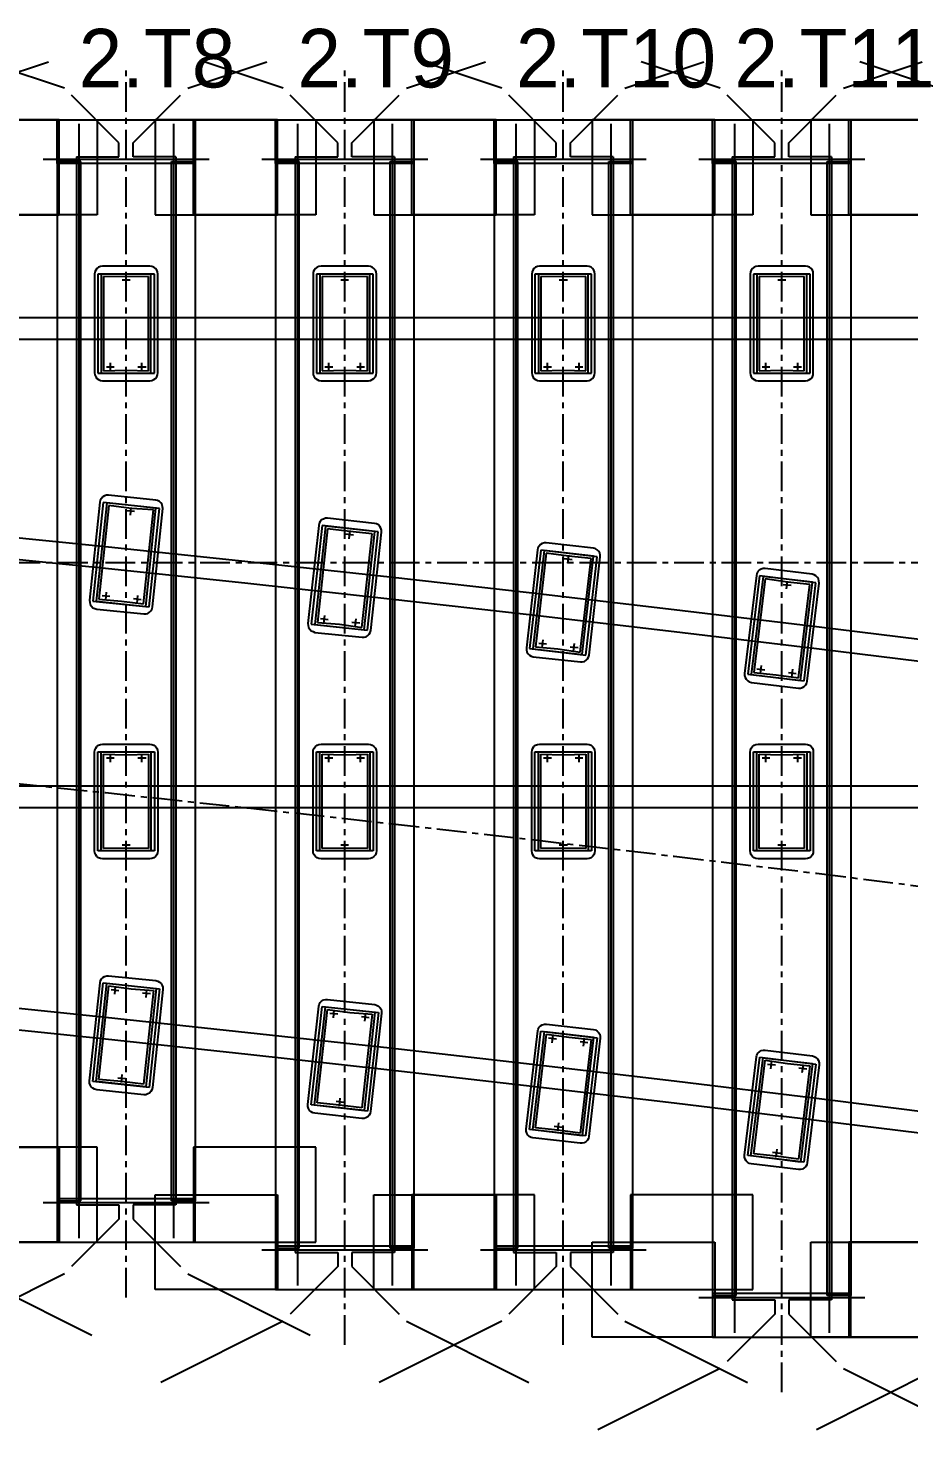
# Model space of a CAD drawing. Extents: x -148 to 173, y 20 to 148.
# Drawn here: x 36.1 to 73.3, y 89.2 to 148.3 of the extents above; entities that cross this region are included whole.
import ezdxf

# ---------------------------------------------------------------- set-up
doc = ezdxf.new("R2010")
doc.units = 0
doc.linetypes.add('CENTER', pattern=[2, 1.25, -0.25, 0.25, -0.25])
for name, color, linetype in [('CENTLINE', 6, 'CENTER'), ('CHBASE', 11, 'CONTINUOUS'), ('CHBOLTBO', 31, 'CONTINUOUS'), ('CHSOCKET', 9, 'CONTINUOUS'), ('KERFSOCK', 5, 'CONTINUOUS'), ('KERFTIMB', 3, 'CONTINUOUS'), ('RAILS', 7, 'CONTINUOUS'), ('TIMBCENT', 4, 'CENTER'), ('TIMBFLNG', 8, 'CONTINUOUS'), ('TIMBNUMB', 3, 'CONTINUOUS'), ('TIMBOUTL', 14, 'CONTINUOUS'), ('TIMBWEBS', 8, 'CONTINUOUS')]:
    doc.layers.add(name, color=color, linetype=linetype)

msp = doc.modelspace()

# ---------------------------------------------------------------- linework, layer by layer
at = {"layer": 'CENTLINE'}
for p, q in [((33.35, 125.75), (39.35, 125.75)), ((39.35, 125.75), (45.35, 125.75)), ((45.35, 125.75), (51.35, 125.75)), ((51.35, 125.75), (57.35, 125.75)), ((57.35, 125.75), (63.35, 125.75)), ((63.35, 125.75), (69.35, 125.75)), ((69.35, 125.75), (75.35, 125.75)), ((33.35, 116.65), (39.35, 116.04)), ((39.35, 116.04), (45.35, 115.4)), ((45.35, 115.4), (51.35, 114.74)), ((51.35, 114.74), (57.35, 114.06)), ((57.35, 114.06), (63.35, 113.36)), ((63.35, 113.36), (69.35, 112.64)), ((69.35, 112.64), (75.35, 111.89))]:
    msp.add_line(p, q, dxfattribs=at)
at = {"layer": 'CHBASE'}
for p, q in [((38.9, 138), (38.89, 137.91)), ((38.89, 137.91), (38.89, 133.74)), ((38.94, 138.08), (38.9, 138)), ((38.99, 138.15), (38.94, 138.08)), ((39.06, 138.2), (38.99, 138.15)), ((39.14, 138.23), (39.06, 138.2)), ((39.22, 138.24), (39.14, 138.23)), ((41.22, 138.24), (39.22, 138.24)), ((41.31, 138.23), (41.22, 138.24)), ((41.39, 138.2), (41.31, 138.23)), ((41.46, 138.15), (41.39, 138.2)), ((41.51, 138.08), (41.46, 138.15)), ((41.55, 138), (41.51, 138.08)), ((41.56, 137.91), (41.55, 138)), ((41.56, 133.74), (41.56, 137.91)), ((48.12, 138), (48.11, 137.91)), ((48.11, 137.91), (48.11, 133.74)), ((48.16, 138.08), (48.12, 138)), ((48.21, 138.15), (48.16, 138.08)), ((48.28, 138.2), (48.21, 138.15)), ((48.36, 138.23), (48.28, 138.2)), ((48.45, 138.24), (48.36, 138.23)), ((50.45, 138.24), (48.45, 138.24)), ((50.53, 138.23), (50.45, 138.24)), ((50.61, 138.2), (50.53, 138.23)), ((50.68, 138.15), (50.61, 138.2)), ((50.74, 138.08), (50.68, 138.15)), ((50.77, 138), (50.74, 138.08)), ((50.78, 137.91), (50.77, 138)), ((50.78, 133.74), (50.78, 137.91)), ((57.35, 138), (57.34, 137.91)), ((57.34, 137.91), (57.34, 133.74)), ((57.38, 138.08), (57.35, 138)), ((57.43, 138.15), (57.38, 138.08)), ((57.5, 138.2), (57.43, 138.15)), ((57.58, 138.23), (57.5, 138.2)), ((57.67, 138.24), (57.58, 138.23)), ((59.67, 138.24), (57.67, 138.24)), ((59.76, 138.23), (59.67, 138.24)), ((59.84, 138.2), (59.76, 138.23)), ((59.9, 138.15), (59.84, 138.2)), ((59.96, 138.08), (59.9, 138.15)), ((59.99, 138), (59.96, 138.08)), ((60, 137.91), (59.99, 138)), ((60, 133.74), (60, 137.91)), ((66.57, 138), (66.56, 137.91)), ((66.56, 137.91), (66.56, 133.74)), ((66.6, 138.08), (66.57, 138)), ((66.66, 138.15), (66.6, 138.08)), ((66.72, 138.2), (66.66, 138.15)), ((66.8, 138.23), (66.72, 138.2)), ((66.89, 138.24), (66.8, 138.23)), ((68.89, 138.24), (66.89, 138.24)), ((68.98, 138.23), (68.89, 138.24)), ((69.06, 138.2), (68.98, 138.23)), ((69.13, 138.15), (69.06, 138.2)), ((69.18, 138.08), (69.13, 138.15)), ((69.21, 138), (69.18, 138.08)), ((69.22, 137.91), (69.21, 138)), ((69.22, 133.74), (69.22, 137.91)), ((38.89, 133.74), (38.9, 133.66)), ((38.9, 133.66), (38.94, 133.58)), ((41.51, 133.58), (41.55, 133.66)), ((41.55, 133.66), (41.56, 133.74)), ((48.11, 133.74), (48.12, 133.66)), ((48.12, 133.66), (48.16, 133.58)), ((50.74, 133.58), (50.77, 133.66)), ((50.77, 133.66), (50.78, 133.74)), ((57.34, 133.74), (57.35, 133.66)), ((57.35, 133.66), (57.38, 133.58)), ((59.96, 133.58), (59.99, 133.66)), ((59.99, 133.66), (60, 133.74)), ((66.56, 133.74), (66.57, 133.66)), ((66.57, 133.66), (66.6, 133.58)), ((69.18, 133.58), (69.21, 133.66)), ((69.21, 133.66), (69.22, 133.74)), ((38.94, 133.58), (38.99, 133.51)), ((38.99, 133.51), (39.06, 133.46)), ((39.06, 133.46), (39.14, 133.42)), ((39.14, 133.42), (39.22, 133.41)), ((39.22, 133.41), (41.22, 133.41)), ((41.22, 133.41), (41.31, 133.42)), ((41.31, 133.42), (41.39, 133.46)), ((41.39, 133.46), (41.46, 133.51)), ((41.46, 133.51), (41.51, 133.58)), ((48.16, 133.58), (48.21, 133.51)), ((48.21, 133.51), (48.28, 133.46)), ((48.28, 133.46), (48.36, 133.42)), ((48.36, 133.42), (48.45, 133.41)), ((48.45, 133.41), (50.45, 133.41)), ((50.45, 133.41), (50.53, 133.42)), ((50.53, 133.42), (50.61, 133.46)), ((50.61, 133.46), (50.68, 133.51)), ((50.68, 133.51), (50.74, 133.58)), ((57.38, 133.58), (57.43, 133.51)), ((57.43, 133.51), (57.5, 133.46)), ((57.5, 133.46), (57.58, 133.42)), ((57.58, 133.42), (57.67, 133.41)), ((57.67, 133.41), (59.67, 133.41)), ((59.67, 133.41), (59.76, 133.42)), ((59.76, 133.42), (59.84, 133.46)), ((59.84, 133.46), (59.9, 133.51)), ((59.9, 133.51), (59.96, 133.58)), ((66.6, 133.58), (66.66, 133.51)), ((66.66, 133.51), (66.72, 133.46)), ((66.72, 133.46), (66.8, 133.42)), ((66.8, 133.42), (66.89, 133.41)), ((66.89, 133.41), (68.89, 133.41)), ((68.89, 133.41), (68.98, 133.42)), ((68.98, 133.42), (69.06, 133.46)), ((69.06, 133.46), (69.13, 133.51)), ((69.13, 133.51), (69.18, 133.58)), ((39.13, 128.38), (39.11, 128.29)), ((39.18, 128.45), (39.13, 128.38)), ((39.24, 128.52), (39.18, 128.45)), ((39.31, 128.56), (39.24, 128.52)), ((39.39, 128.59), (39.31, 128.56)), ((39.48, 128.59), (39.39, 128.59)), ((41.47, 128.38), (39.48, 128.59)), ((41.55, 128.36), (41.47, 128.38)), ((41.63, 128.32), (41.55, 128.36)), ((41.69, 128.26), (41.63, 128.32)), ((39.11, 128.29), (38.68, 124.15)), ((41.34, 123.87), (41.77, 128.02)), ((41.74, 128.19), (41.69, 128.26)), ((41.76, 128.1), (41.74, 128.19)), ((41.77, 128.02), (41.76, 128.1)), ((48.35, 127.31), (47.89, 123.17)), ((48.37, 127.4), (48.35, 127.31)), ((48.41, 127.47), (48.37, 127.4)), ((48.47, 127.54), (48.41, 127.47)), ((48.55, 127.58), (48.47, 127.54)), ((48.63, 127.61), (48.55, 127.58)), ((48.72, 127.61), (48.63, 127.61)), ((50.7, 127.39), (48.72, 127.61)), ((50.79, 127.37), (50.7, 127.39)), ((50.87, 127.33), (50.79, 127.37)), ((50.93, 127.27), (50.87, 127.33)), ((50.97, 127.19), (50.93, 127.27)), ((51, 127.11), (50.97, 127.19)), ((50.55, 122.88), (51, 127.02)), ((51, 127.02), (51, 127.11)), ((57.78, 126.55), (57.71, 126.51)), ((57.87, 126.57), (57.78, 126.55)), ((57.95, 126.58), (57.87, 126.57)), ((59.94, 126.35), (57.95, 126.58)), ((57.58, 126.28), (57.11, 122.14)), ((57.6, 126.37), (57.58, 126.28)), ((57.65, 126.44), (57.6, 126.37)), ((57.71, 126.51), (57.65, 126.44)), ((59.76, 121.84), (60.23, 125.98)), ((60.02, 126.33), (59.94, 126.35)), ((60.1, 126.28), (60.02, 126.33)), ((60.16, 126.22), (60.1, 126.28)), ((60.21, 126.15), (60.16, 126.22)), ((60.23, 126.06), (60.21, 126.15)), ((60.23, 125.98), (60.23, 126.06)), ((66.88, 125.36), (66.84, 125.28)), ((66.94, 125.42), (66.88, 125.36)), ((67.02, 125.47), (66.94, 125.42)), ((67.1, 125.49), (67.02, 125.47)), ((67.19, 125.49), (67.1, 125.49)), ((69.17, 125.25), (67.19, 125.49)), ((66.82, 125.2), (66.32, 121.06)), ((66.84, 125.28), (66.82, 125.2)), ((68.96, 120.74), (69.47, 124.88)), ((69.26, 125.23), (69.17, 125.25)), ((69.33, 125.19), (69.26, 125.23)), ((69.4, 125.12), (69.33, 125.19)), ((69.44, 125.05), (69.4, 125.12)), ((69.46, 124.97), (69.44, 125.05)), ((69.47, 124.88), (69.46, 124.97)), ((38.68, 124.15), (38.69, 124.06)), ((38.69, 124.06), (38.71, 123.98)), ((38.71, 123.98), (38.76, 123.9)), ((38.76, 123.9), (38.82, 123.84)), ((38.82, 123.84), (38.9, 123.8)), ((38.9, 123.8), (38.98, 123.78)), ((38.98, 123.78), (40.97, 123.58)), ((40.97, 123.58), (41.06, 123.58)), ((41.06, 123.58), (41.14, 123.6)), ((41.14, 123.6), (41.21, 123.65)), ((41.21, 123.65), (41.27, 123.71)), ((41.27, 123.71), (41.32, 123.79)), ((41.32, 123.79), (41.34, 123.87)), ((47.89, 123.17), (47.9, 123.09)), ((47.9, 123.09), (47.92, 123)), ((47.92, 123), (47.97, 122.93)), ((47.97, 122.93), (48.03, 122.87)), ((48.03, 122.87), (48.11, 122.83)), ((48.11, 122.83), (48.19, 122.8)), ((48.19, 122.8), (50.18, 122.59)), ((50.18, 122.59), (50.26, 122.59)), ((50.26, 122.59), (50.35, 122.61)), ((50.35, 122.61), (50.42, 122.66)), ((50.42, 122.66), (50.48, 122.72)), ((50.48, 122.72), (50.52, 122.8)), ((50.52, 122.8), (50.55, 122.88)), ((57.11, 122.14), (57.11, 122.06)), ((57.11, 122.06), (57.13, 121.97)), ((57.13, 121.97), (57.18, 121.9)), ((57.18, 121.9), (57.24, 121.84)), ((57.24, 121.84), (57.31, 121.8)), ((59.73, 121.75), (59.76, 121.84)), ((57.31, 121.8), (57.4, 121.77)), ((57.4, 121.77), (59.39, 121.55)), ((59.39, 121.55), (59.47, 121.55)), ((59.47, 121.55), (59.56, 121.57)), ((59.56, 121.57), (59.63, 121.62)), ((59.63, 121.62), (59.69, 121.68)), ((59.69, 121.68), (59.73, 121.75)), ((66.32, 121.06), (66.32, 120.98)), ((66.32, 120.98), (66.34, 120.89)), ((66.34, 120.89), (66.39, 120.82)), ((66.39, 120.82), (66.45, 120.76)), ((66.45, 120.76), (66.52, 120.71)), ((66.52, 120.71), (66.61, 120.69)), ((66.61, 120.69), (68.59, 120.45)), ((68.9, 120.58), (68.94, 120.66)), ((68.94, 120.66), (68.96, 120.74)), ((68.59, 120.45), (68.68, 120.45)), ((68.68, 120.45), (68.76, 120.48)), ((68.76, 120.48), (68.84, 120.52)), ((68.84, 120.52), (68.9, 120.58)), ((38.89, 117.75), (38.9, 117.83)), ((38.89, 113.58), (38.89, 117.75)), ((38.9, 117.83), (38.94, 117.91)), ((38.94, 117.91), (38.99, 117.98)), ((38.99, 117.98), (39.06, 118.04)), ((39.06, 118.04), (39.14, 118.07)), ((39.14, 118.07), (39.22, 118.08)), ((39.22, 118.08), (41.22, 118.08)), ((41.22, 118.08), (41.31, 118.07)), ((41.31, 118.07), (41.39, 118.04)), ((41.39, 118.04), (41.46, 117.98)), ((41.46, 117.98), (41.51, 117.91)), ((41.51, 117.91), (41.55, 117.83)), ((41.55, 117.83), (41.56, 117.75)), ((41.56, 117.75), (41.56, 113.58)), ((48.11, 117.75), (48.12, 117.83)), ((48.11, 113.58), (48.11, 117.75)), ((48.12, 117.83), (48.16, 117.91)), ((48.16, 117.91), (48.21, 117.98)), ((48.21, 117.98), (48.28, 118.04)), ((48.28, 118.04), (48.36, 118.07)), ((48.36, 118.07), (48.45, 118.08)), ((48.45, 118.08), (50.45, 118.08)), ((50.45, 118.08), (50.53, 118.07)), ((50.53, 118.07), (50.61, 118.04)), ((50.61, 118.04), (50.68, 117.98)), ((50.68, 117.98), (50.74, 117.91)), ((50.74, 117.91), (50.77, 117.83)), ((50.77, 117.83), (50.78, 117.75)), ((50.78, 117.75), (50.78, 113.58)), ((57.34, 117.75), (57.35, 117.83)), ((57.34, 113.58), (57.34, 117.75)), ((57.35, 117.83), (57.38, 117.91)), ((57.38, 117.91), (57.43, 117.98)), ((57.43, 117.98), (57.5, 118.04)), ((57.5, 118.04), (57.58, 118.07)), ((57.58, 118.07), (57.67, 118.08)), ((57.67, 118.08), (59.67, 118.08)), ((59.67, 118.08), (59.76, 118.07)), ((59.76, 118.07), (59.84, 118.04)), ((59.84, 118.04), (59.9, 117.98)), ((59.9, 117.98), (59.96, 117.91)), ((59.96, 117.91), (59.99, 117.83)), ((59.99, 117.83), (60, 117.75)), ((60, 117.75), (60, 113.58)), ((66.56, 117.75), (66.57, 117.83)), ((66.56, 113.58), (66.56, 117.75)), ((66.57, 117.83), (66.6, 117.91)), ((66.6, 117.91), (66.66, 117.98)), ((66.66, 117.98), (66.72, 118.04)), ((66.72, 118.04), (66.8, 118.07)), ((66.8, 118.07), (66.89, 118.08)), ((66.89, 118.08), (68.89, 118.08)), ((68.89, 118.08), (68.98, 118.07)), ((68.98, 118.07), (69.06, 118.04)), ((69.06, 118.04), (69.13, 117.98)), ((69.13, 117.98), (69.18, 117.91)), ((69.18, 117.91), (69.21, 117.83)), ((69.21, 117.83), (69.22, 117.75)), ((69.22, 117.75), (69.22, 113.58)), ((38.9, 113.5), (38.89, 113.58)), ((41.56, 113.58), (41.55, 113.5)), ((48.12, 113.5), (48.11, 113.58)), ((50.78, 113.58), (50.77, 113.5)), ((57.35, 113.5), (57.34, 113.58)), ((60, 113.58), (59.99, 113.5)), ((66.57, 113.5), (66.56, 113.58)), ((69.22, 113.58), (69.21, 113.5)), ((38.94, 113.41), (38.9, 113.5)), ((38.99, 113.35), (38.94, 113.41)), ((39.06, 113.29), (38.99, 113.35)), ((39.14, 113.26), (39.06, 113.29)), ((39.22, 113.25), (39.14, 113.26)), ((41.22, 113.25), (39.22, 113.25)), ((41.31, 113.26), (41.22, 113.25)), ((41.39, 113.29), (41.31, 113.26)), ((41.46, 113.35), (41.39, 113.29)), ((41.51, 113.41), (41.46, 113.35)), ((41.55, 113.5), (41.51, 113.41)), ((48.16, 113.41), (48.12, 113.5)), ((48.21, 113.35), (48.16, 113.41)), ((48.28, 113.29), (48.21, 113.35)), ((48.36, 113.26), (48.28, 113.29)), ((48.45, 113.25), (48.36, 113.26)), ((50.45, 113.25), (48.45, 113.25)), ((50.53, 113.26), (50.45, 113.25)), ((50.61, 113.29), (50.53, 113.26)), ((50.68, 113.35), (50.61, 113.29)), ((50.74, 113.41), (50.68, 113.35)), ((50.77, 113.5), (50.74, 113.41)), ((57.38, 113.41), (57.35, 113.5)), ((57.43, 113.35), (57.38, 113.41)), ((57.5, 113.29), (57.43, 113.35)), ((57.58, 113.26), (57.5, 113.29)), ((57.67, 113.25), (57.58, 113.26)), ((59.67, 113.25), (57.67, 113.25)), ((59.76, 113.26), (59.67, 113.25)), ((59.84, 113.29), (59.76, 113.26)), ((59.9, 113.35), (59.84, 113.29)), ((59.96, 113.41), (59.9, 113.35)), ((59.99, 113.5), (59.96, 113.41)), ((66.6, 113.41), (66.57, 113.5)), ((66.66, 113.35), (66.6, 113.41)), ((66.72, 113.29), (66.66, 113.35)), ((66.8, 113.26), (66.72, 113.29)), ((66.89, 113.25), (66.8, 113.26)), ((68.89, 113.25), (66.89, 113.25)), ((68.98, 113.26), (68.89, 113.25)), ((69.06, 113.29), (68.98, 113.26)), ((69.13, 113.35), (69.06, 113.29)), ((69.18, 113.41), (69.13, 113.35)), ((69.21, 113.5), (69.18, 113.41)), ((39.18, 108.18), (39.24, 108.24)), ((39.24, 108.24), (39.31, 108.29)), ((39.31, 108.29), (39.4, 108.31)), ((39.4, 108.31), (39.48, 108.32)), ((39.48, 108.32), (41.47, 108.11)), ((38.68, 103.88), (39.12, 108.02)), ((39.12, 108.02), (39.14, 108.11)), ((39.14, 108.11), (39.18, 108.18)), ((41.77, 107.74), (41.33, 103.6)), ((41.47, 108.11), (41.56, 108.09)), ((41.56, 108.09), (41.63, 108.05)), ((41.63, 108.05), (41.7, 107.99)), ((41.7, 107.99), (41.74, 107.91)), ((41.74, 107.91), (41.77, 107.83)), ((41.77, 107.83), (41.77, 107.74)), ((47.89, 102.89), (48.35, 107.03)), ((48.35, 107.03), (48.37, 107.11)), ((48.37, 107.11), (48.41, 107.19)), ((48.41, 107.19), (48.47, 107.25)), ((48.47, 107.25), (48.55, 107.3)), ((48.55, 107.3), (48.63, 107.32)), ((48.63, 107.32), (48.72, 107.32)), ((48.72, 107.32), (50.71, 107.1)), ((50.71, 107.1), (50.79, 107.08)), ((50.79, 107.08), (50.87, 107.04)), ((50.87, 107.04), (50.93, 106.98)), ((51, 106.74), (50.54, 102.59)), ((50.93, 106.98), (50.98, 106.91)), ((50.98, 106.91), (51, 106.82)), ((51, 106.82), (51, 106.74)), ((57.1, 101.85), (57.59, 105.99)), ((57.59, 105.99), (57.61, 106.07)), ((57.61, 106.07), (57.65, 106.15)), ((57.65, 106.15), (57.71, 106.21)), ((57.71, 106.21), (57.78, 106.25)), ((57.78, 106.25), (57.87, 106.28)), ((57.87, 106.28), (57.96, 106.28)), ((57.96, 106.28), (59.94, 106.05)), ((59.94, 106.05), (60.03, 106.03)), ((60.03, 106.03), (60.1, 105.98)), ((60.1, 105.98), (60.16, 105.92)), ((60.16, 105.92), (60.21, 105.85)), ((60.21, 105.85), (60.23, 105.76)), ((60.23, 105.68), (59.75, 101.54)), ((60.23, 105.76), (60.23, 105.68)), ((66.31, 100.75), (66.82, 104.89)), ((66.82, 104.89), (66.84, 104.97)), ((66.84, 104.97), (66.88, 105.05)), ((66.88, 105.05), (66.95, 105.11)), ((66.95, 105.11), (67.02, 105.16)), ((67.02, 105.16), (67.1, 105.18)), ((67.1, 105.18), (67.19, 105.18)), ((67.19, 105.18), (69.18, 104.94)), ((69.18, 104.94), (69.26, 104.91)), ((69.26, 104.91), (69.34, 104.87)), ((69.34, 104.87), (69.4, 104.81)), ((69.4, 104.81), (69.44, 104.74)), ((69.44, 104.74), (69.47, 104.65)), ((69.47, 104.56), (68.96, 100.43)), ((69.47, 104.65), (69.47, 104.56)), ((38.68, 103.79), (38.68, 103.88)), ((38.71, 103.71), (38.68, 103.79)), ((38.75, 103.63), (38.71, 103.71)), ((38.82, 103.57), (38.75, 103.63)), ((38.89, 103.53), (38.82, 103.57)), ((38.98, 103.51), (38.89, 103.53)), ((40.97, 103.3), (38.98, 103.51)), ((41.31, 103.51), (41.27, 103.44)), ((41.33, 103.6), (41.31, 103.51)), ((41.05, 103.3), (40.97, 103.3)), ((41.14, 103.33), (41.05, 103.3)), ((41.21, 103.37), (41.14, 103.33)), ((41.27, 103.44), (41.21, 103.37)), ((47.89, 102.8), (47.89, 102.89)), ((47.92, 102.72), (47.89, 102.8)), ((47.96, 102.64), (47.92, 102.72)), ((48.03, 102.58), (47.96, 102.64)), ((48.1, 102.54), (48.03, 102.58)), ((48.19, 102.52), (48.1, 102.54)), ((50.17, 102.3), (48.19, 102.52)), ((50.26, 102.3), (50.17, 102.3)), ((50.34, 102.33), (50.26, 102.3)), ((50.42, 102.37), (50.34, 102.33)), ((50.48, 102.43), (50.42, 102.37)), ((50.52, 102.51), (50.48, 102.43)), ((50.54, 102.59), (50.52, 102.51)), ((57.1, 101.76), (57.1, 101.85)), ((57.13, 101.68), (57.1, 101.76)), ((57.17, 101.6), (57.13, 101.68)), ((57.23, 101.54), (57.17, 101.6)), ((57.31, 101.5), (57.23, 101.54)), ((57.39, 101.48), (57.31, 101.5)), ((59.38, 101.25), (57.39, 101.48)), ((59.47, 101.25), (59.38, 101.25)), ((59.55, 101.27), (59.47, 101.25)), ((59.63, 101.32), (59.55, 101.27)), ((59.69, 101.38), (59.63, 101.32)), ((59.73, 101.45), (59.69, 101.38)), ((59.75, 101.54), (59.73, 101.45)), ((66.31, 100.67), (66.31, 100.75)), ((66.34, 100.58), (66.31, 100.67)), ((66.38, 100.51), (66.34, 100.58)), ((66.44, 100.45), (66.38, 100.51)), ((66.52, 100.4), (66.44, 100.45)), ((66.6, 100.38), (66.52, 100.4)), ((68.59, 100.14), (66.6, 100.38)), ((68.68, 100.14), (68.59, 100.14)), ((68.76, 100.16), (68.68, 100.14)), ((68.83, 100.21), (68.76, 100.16)), ((68.9, 100.27), (68.83, 100.21)), ((68.94, 100.34), (68.9, 100.27)), ((68.96, 100.43), (68.94, 100.34))]:
    msp.add_line(p, q, dxfattribs=at)
at = {"layer": 'CHBOLTBO'}
for p, q in [((40.22, 137.49), (40.22, 137.83)), ((49.45, 137.49), (49.45, 137.83)), ((58.67, 137.49), (58.67, 137.83)), ((67.89, 137.49), (67.89, 137.83)), ((40.39, 137.66), (40.06, 137.66)), ((49.61, 137.66), (49.28, 137.66)), ((58.84, 137.66), (58.5, 137.66)), ((68.06, 137.66), (67.72, 137.66)), ((39.72, 133.99), (39.39, 133.99)), ((39.56, 133.83), (39.56, 134.16)), ((41.06, 133.99), (40.72, 133.99)), ((40.89, 133.83), (40.89, 134.16)), ((48.95, 133.99), (48.61, 133.99)), ((48.78, 133.83), (48.78, 134.16)), ((50.28, 133.99), (49.95, 133.99)), ((50.11, 133.83), (50.11, 134.16)), ((58.17, 133.99), (57.84, 133.99)), ((58, 133.83), (58, 134.16)), ((59.5, 133.99), (59.17, 133.99)), ((59.34, 133.83), (59.34, 134.16)), ((67.39, 133.99), (67.06, 133.99)), ((67.22, 133.83), (67.22, 134.16)), ((68.72, 133.99), (68.39, 133.99)), ((68.56, 133.83), (68.56, 134.16)), ((40.58, 127.89), (40.25, 127.92)), ((40.4, 127.74), (40.43, 128.07)), ((49.81, 126.9), (49.48, 126.94)), ((49.63, 126.75), (49.67, 127.09)), ((58.86, 125.72), (58.9, 126.05)), ((59.04, 125.86), (58.71, 125.9)), ((68.28, 124.77), (67.95, 124.81)), ((68.09, 124.63), (68.13, 124.96)), ((39.54, 124.31), (39.21, 124.34)), ((39.36, 124.16), (39.39, 124.49)), ((40.86, 124.17), (40.53, 124.21)), ((40.68, 124.02), (40.72, 124.36)), ((48.75, 123.33), (48.42, 123.37)), ((48.57, 123.18), (48.6, 123.51)), ((50.08, 123.18), (49.74, 123.22)), ((49.89, 123.04), (49.93, 123.37)), ((57.78, 122.15), (57.82, 122.48)), ((57.96, 122.3), (57.63, 122.33)), ((59.29, 122.14), (58.96, 122.18)), ((59.1, 122), (59.14, 122.33)), ((67.17, 121.21), (66.84, 121.25)), ((66.99, 121.07), (67.03, 121.4)), ((68.31, 120.91), (68.35, 121.24)), ((68.5, 121.05), (68.17, 121.09)), ((39.72, 117.5), (39.39, 117.5)), ((39.56, 117.33), (39.56, 117.66)), ((41.06, 117.5), (40.72, 117.5)), ((40.89, 117.33), (40.89, 117.66)), ((48.95, 117.5), (48.61, 117.5)), ((48.78, 117.33), (48.78, 117.66)), ((50.28, 117.5), (49.95, 117.5)), ((50.11, 117.33), (50.11, 117.66)), ((58.17, 117.5), (57.84, 117.5)), ((58, 117.33), (58, 117.66)), ((59.5, 117.5), (59.17, 117.5)), ((59.34, 117.33), (59.34, 117.66)), ((67.39, 117.5), (67.06, 117.5)), ((67.22, 117.33), (67.22, 117.66)), ((68.72, 117.5), (68.39, 117.5)), ((68.56, 117.33), (68.56, 117.66)), ((40.39, 113.83), (40.06, 113.83)), ((40.22, 113.66), (40.22, 114)), ((49.61, 113.83), (49.28, 113.83)), ((49.45, 113.66), (49.45, 114)), ((58.84, 113.83), (58.5, 113.83)), ((58.67, 113.66), (58.67, 114)), ((68.06, 113.83), (67.72, 113.83)), ((67.89, 113.66), (67.89, 114)), ((39.92, 107.68), (39.59, 107.72)), ((39.74, 107.54), (39.77, 107.87)), ((41.06, 107.4), (41.1, 107.73)), ((41.25, 107.55), (40.91, 107.58)), ((49.15, 106.69), (48.82, 106.73)), ((48.97, 106.54), (49, 106.87)), ((50.48, 106.54), (50.15, 106.58)), ((50.29, 106.4), (50.33, 106.73)), ((58.38, 105.64), (58.05, 105.68)), ((58.2, 105.49), (58.24, 105.83)), ((59.71, 105.49), (59.38, 105.53)), ((59.52, 105.34), (59.56, 105.67)), ((67.43, 104.39), (67.47, 104.73)), ((40.02, 103.82), (40.05, 104.15)), ((67.62, 104.54), (67.29, 104.58)), ((68.94, 104.38), (68.61, 104.42)), ((68.75, 104.23), (68.8, 104.56)), ((40.2, 103.97), (39.87, 104)), ((49.41, 102.97), (49.08, 103.01)), ((49.23, 102.82), (49.26, 103.16)), ((58.62, 101.92), (58.29, 101.96)), ((58.44, 101.78), (58.48, 102.11)), ((67.83, 100.82), (67.5, 100.86)), ((67.65, 100.67), (67.69, 101))]:
    msp.add_line(p, q, dxfattribs=at)
at = {"layer": 'CHSOCKET'}
for p, q in [((39.03, 137.91), (39.03, 133.73)), ((41.42, 137.91), (39.03, 137.91)), ((39.17, 137.91), (39.17, 133.73)), ((41.27, 137.91), (39.17, 137.91)), ((41.27, 133.73), (41.27, 137.91)), ((41.42, 133.73), (41.42, 137.91)), ((48.25, 137.91), (48.25, 133.73)), ((50.64, 137.91), (48.25, 137.91)), ((48.4, 137.91), (48.4, 133.73)), ((50.5, 137.91), (48.4, 137.91)), ((50.5, 133.73), (50.5, 137.91)), ((50.64, 133.73), (50.64, 137.91)), ((57.47, 137.91), (57.47, 133.73)), ((59.86, 137.91), (57.47, 137.91)), ((57.62, 137.91), (57.62, 133.73)), ((59.72, 137.91), (57.62, 137.91)), ((59.72, 133.73), (59.72, 137.91)), ((59.86, 133.73), (59.86, 137.91)), ((66.69, 137.91), (66.69, 133.73)), ((69.09, 137.91), (66.69, 137.91)), ((66.84, 137.91), (66.84, 133.73)), ((68.94, 137.91), (66.84, 137.91)), ((68.94, 133.73), (68.94, 137.91)), ((69.09, 133.73), (69.09, 137.91)), ((39.03, 133.73), (41.42, 133.73)), ((39.17, 133.73), (41.27, 133.73)), ((48.25, 133.73), (50.64, 133.73)), ((48.4, 133.73), (50.5, 133.73)), ((57.47, 133.73), (59.86, 133.73)), ((57.62, 133.73), (59.72, 133.73)), ((66.69, 133.73), (69.09, 133.73)), ((66.84, 133.73), (68.94, 133.73)), ((39.25, 128.28), (38.82, 124.12)), ((39.4, 128.26), (38.96, 124.11)), ((41.63, 128.03), (39.25, 128.28)), ((41.48, 128.04), (39.4, 128.26)), ((41.05, 123.89), (41.48, 128.04)), ((41.2, 123.88), (41.63, 128.03)), ((48.49, 127.3), (48.03, 123.15)), ((48.63, 127.28), (48.18, 123.13)), ((50.86, 127.04), (48.49, 127.3)), ((50.72, 127.05), (48.63, 127.28)), ((50.26, 122.9), (50.72, 127.05)), ((50.41, 122.89), (50.86, 127.04)), ((57.72, 126.27), (57.24, 122.12)), ((57.86, 126.25), (57.39, 122.1)), ((60.1, 125.99), (57.72, 126.27)), ((59.95, 126.01), (57.86, 126.25)), ((59.47, 121.86), (59.95, 126.01)), ((59.62, 121.84), (60.1, 125.99)), ((66.95, 125.18), (66.45, 121.04)), ((67.1, 125.16), (66.6, 121.02)), ((69.33, 124.89), (66.95, 125.18)), ((69.18, 124.91), (67.1, 125.16)), ((68.68, 120.77), (69.18, 124.91)), ((68.83, 120.75), (69.33, 124.89)), ((38.82, 124.12), (41.2, 123.88)), ((38.96, 124.11), (41.05, 123.89)), ((48.03, 123.15), (50.41, 122.89)), ((48.18, 123.13), (50.26, 122.9)), ((57.24, 122.12), (59.62, 121.84)), ((57.39, 122.1), (59.47, 121.86)), ((66.45, 121.04), (68.83, 120.75)), ((66.6, 121.02), (68.68, 120.77)), ((39.03, 113.58), (39.03, 117.76)), ((39.03, 117.76), (41.42, 117.76)), ((39.17, 113.58), (39.17, 117.76)), ((39.17, 117.76), (41.27, 117.76)), ((41.27, 117.76), (41.27, 113.58)), ((41.42, 117.76), (41.42, 113.58)), ((48.25, 113.58), (48.25, 117.76)), ((48.25, 117.76), (50.64, 117.76)), ((48.4, 113.58), (48.4, 117.76)), ((48.4, 117.76), (50.5, 117.76)), ((50.5, 117.76), (50.5, 113.58)), ((50.64, 117.76), (50.64, 113.58)), ((57.47, 113.58), (57.47, 117.76)), ((57.47, 117.76), (59.86, 117.76)), ((57.62, 113.58), (57.62, 117.76)), ((57.62, 117.76), (59.72, 117.76)), ((59.72, 117.76), (59.72, 113.58)), ((59.86, 117.76), (59.86, 113.58)), ((66.69, 113.58), (66.69, 117.76)), ((66.69, 117.76), (69.09, 117.76)), ((66.84, 113.58), (66.84, 117.76)), ((66.84, 117.76), (68.94, 117.76)), ((68.94, 117.76), (68.94, 113.58)), ((69.09, 117.76), (69.09, 113.58)), ((41.42, 113.58), (39.03, 113.58)), ((41.27, 113.58), (39.17, 113.58)), ((50.64, 113.58), (48.25, 113.58)), ((50.5, 113.58), (48.4, 113.58)), ((59.86, 113.58), (57.47, 113.58)), ((59.72, 113.58), (57.62, 113.58)), ((69.09, 113.58), (66.69, 113.58)), ((68.94, 113.58), (66.84, 113.58)), ((38.82, 103.86), (39.25, 108.02)), ((38.96, 103.85), (39.4, 108)), ((39.25, 108.02), (41.63, 107.77)), ((39.4, 108), (41.49, 107.78)), ((41.49, 107.78), (41.05, 103.63)), ((41.63, 107.77), (41.2, 103.61)), ((48.03, 102.87), (48.49, 107.02)), ((48.49, 107.02), (50.87, 106.76)), ((48.17, 102.86), (48.63, 107.01)), ((48.63, 107.01), (50.72, 106.78)), ((50.72, 106.78), (50.26, 102.63)), ((50.87, 106.76), (50.41, 102.61)), ((57.24, 101.83), (57.72, 105.98)), ((57.38, 101.82), (57.87, 105.96)), ((57.72, 105.98), (60.1, 105.7)), ((57.87, 105.96), (59.95, 105.72)), ((59.95, 105.72), (59.47, 101.57)), ((60.1, 105.7), (59.61, 101.56)), ((66.45, 100.74), (66.96, 104.88)), ((66.59, 100.72), (67.1, 104.86)), ((66.96, 104.88), (69.33, 104.59)), ((67.1, 104.86), (69.19, 104.61)), ((69.19, 104.61), (68.68, 100.46)), ((69.33, 104.59), (68.82, 100.45)), ((41.2, 103.61), (38.82, 103.86)), ((41.05, 103.63), (38.96, 103.85)), ((50.41, 102.61), (48.03, 102.87)), ((50.26, 102.63), (48.17, 102.86)), ((59.61, 101.56), (57.24, 101.83)), ((59.47, 101.57), (57.38, 101.82)), ((68.82, 100.45), (66.45, 100.74)), ((68.68, 100.46), (66.59, 100.72))]:
    msp.add_line(p, q, dxfattribs=at)
at = {"layer": 'KERFSOCK'}
for p, q in [((39.27, 137.81), (39.27, 133.83)), ((40.22, 137.79), (39.27, 137.81)), ((41.17, 137.81), (40.22, 137.79)), ((41.17, 133.83), (41.17, 137.81)), ((48.5, 137.81), (48.5, 133.83)), ((49.45, 137.79), (48.5, 137.81)), ((50.4, 137.81), (49.45, 137.79)), ((50.4, 133.83), (50.4, 137.81)), ((57.72, 137.81), (57.72, 133.83)), ((58.67, 137.79), (57.72, 137.81)), ((59.62, 137.81), (58.67, 137.79)), ((59.62, 133.83), (59.62, 137.81)), ((66.94, 137.81), (66.94, 133.83)), ((67.89, 137.79), (66.94, 137.81)), ((68.84, 137.81), (67.89, 137.79)), ((68.84, 133.83), (68.84, 137.81)), ((39.27, 133.83), (40.22, 133.86)), ((40.22, 133.86), (41.17, 133.83)), ((48.5, 133.83), (49.45, 133.86)), ((49.45, 133.86), (50.4, 133.83)), ((57.72, 133.83), (58.67, 133.86)), ((58.67, 133.86), (59.62, 133.83)), ((66.94, 133.83), (67.89, 133.86)), ((67.89, 133.86), (68.84, 133.83)), ((39.49, 128.15), (39.07, 124.2)), ((40.43, 128.03), (39.49, 128.15)), ((41.38, 127.96), (40.43, 128.03)), ((40.96, 124), (41.38, 127.96)), ((48.72, 127.17), (48.29, 123.22)), ((49.66, 127.05), (48.72, 127.17)), ((50.61, 126.96), (49.66, 127.05)), ((50.17, 123.01), (50.61, 126.96)), ((57.95, 126.14), (57.5, 122.19)), ((58.89, 126.01), (57.95, 126.14)), ((59.84, 125.92), (58.89, 126.01)), ((59.38, 121.97), (59.84, 125.92)), ((67.19, 125.05), (66.71, 121.11)), ((68.13, 124.92), (67.19, 125.05)), ((69.07, 124.82), (68.13, 124.92)), ((68.59, 120.88), (69.07, 124.82)), ((39.07, 124.2), (40.02, 124.12)), ((40.02, 124.12), (40.96, 124)), ((48.29, 123.22), (49.23, 123.14)), ((49.23, 123.14), (50.17, 123.01)), ((57.5, 122.19), (58.44, 122.1)), ((58.44, 122.1), (59.38, 121.97)), ((66.71, 121.11), (67.65, 121.01)), ((67.65, 121.01), (68.59, 120.88)), ((39.27, 113.68), (39.27, 117.66)), ((39.27, 117.66), (40.22, 117.64)), ((40.22, 117.64), (41.17, 117.66)), ((41.17, 117.66), (41.17, 113.68)), ((48.5, 113.68), (48.5, 117.66)), ((48.5, 117.66), (49.45, 117.64)), ((49.45, 117.64), (50.4, 117.66)), ((50.4, 117.66), (50.4, 113.68)), ((57.72, 113.68), (57.72, 117.66)), ((57.72, 117.66), (58.67, 117.64)), ((58.67, 117.64), (59.62, 117.66)), ((59.62, 117.66), (59.62, 113.68)), ((66.94, 113.68), (66.94, 117.66)), ((66.94, 117.66), (67.89, 117.64)), ((67.89, 117.64), (68.84, 117.66)), ((68.84, 117.66), (68.84, 113.68)), ((40.22, 113.7), (39.27, 113.68)), ((41.17, 113.68), (40.22, 113.7)), ((49.45, 113.7), (48.5, 113.68)), ((50.4, 113.68), (49.45, 113.7)), ((58.67, 113.7), (57.72, 113.68)), ((59.62, 113.68), (58.67, 113.7)), ((67.89, 113.7), (66.94, 113.68)), ((68.84, 113.68), (67.89, 113.7)), ((39.07, 103.94), (39.49, 107.89)), ((39.49, 107.89), (40.43, 107.77)), ((40.43, 107.77), (41.38, 107.69)), ((41.38, 107.69), (40.96, 103.74)), ((48.28, 102.95), (48.72, 106.9)), ((48.72, 106.9), (49.66, 106.77)), ((49.66, 106.77), (50.61, 106.69)), ((50.61, 106.69), (50.17, 102.74)), ((57.49, 101.9), (57.96, 105.85)), ((57.96, 105.85), (58.9, 105.72)), ((58.9, 105.72), (59.84, 105.63)), ((59.84, 105.63), (59.38, 101.68)), ((66.71, 100.81), (67.19, 104.75)), ((67.19, 104.75), (68.13, 104.62)), ((68.13, 104.62), (69.08, 104.52)), ((69.08, 104.52), (68.59, 100.58)), ((40.02, 103.86), (39.07, 103.94)), ((40.96, 103.74), (40.02, 103.86)), ((49.23, 102.86), (48.28, 102.95)), ((50.17, 102.74), (49.23, 102.86)), ((58.44, 101.81), (57.49, 101.9)), ((59.38, 101.68), (58.44, 101.81)), ((67.65, 100.71), (66.71, 100.81)), ((68.59, 100.58), (67.65, 100.71))]:
    msp.add_line(p, q, dxfattribs=at)
at = {"layer": 'KERFTIMB'}
for p, q in [((33.6, 145.75), (36.94, 146.86)), ((37.62, 145.75), (34.29, 146.86)), ((42.82, 145.75), (46.16, 146.86)), ((46.85, 145.75), (43.51, 146.86)), ((52.05, 145.75), (55.38, 146.86)), ((56.07, 145.75), (52.74, 146.86)), ((61.27, 145.75), (64.6, 146.86)), ((65.29, 145.75), (61.96, 146.86)), ((70.49, 145.75), (73.82, 146.86)), ((74.51, 145.75), (71.18, 146.86)), ((39.92, 143.45), (37.92, 145.45)), ((40.52, 143.45), (42.52, 145.45)), ((49.15, 143.45), (47.15, 145.45)), ((49.75, 143.45), (51.75, 145.45)), ((58.37, 143.45), (56.37, 145.45)), ((58.97, 143.45), (60.97, 145.45)), ((67.59, 143.45), (65.59, 145.45)), ((68.19, 143.45), (70.19, 145.45)), ((39.92, 142.85), (39.92, 143.45)), ((40.52, 142.85), (40.52, 143.45)), ((49.15, 142.85), (49.15, 143.45)), ((49.75, 142.85), (49.75, 143.45)), ((58.37, 142.85), (58.37, 143.45)), ((58.97, 142.85), (58.97, 143.45)), ((67.59, 142.85), (67.59, 143.45)), ((68.19, 142.85), (68.19, 143.45)), ((38.12, 142.85), (39.92, 142.85)), ((38.12, 142.85), (38.12, 98.65)), ((42.32, 142.85), (40.52, 142.85)), ((42.32, 142.85), (42.32, 98.65)), ((47.35, 142.85), (49.15, 142.85)), ((47.35, 142.85), (47.35, 96.65)), ((51.55, 142.85), (49.75, 142.85)), ((51.55, 142.85), (51.55, 96.65)), ((56.57, 142.85), (58.37, 142.85)), ((56.57, 142.85), (56.57, 96.65)), ((60.77, 142.85), (58.97, 142.85)), ((60.77, 142.85), (60.77, 96.65)), ((65.79, 142.85), (67.59, 142.85)), ((65.79, 142.85), (65.79, 94.65)), ((69.99, 142.85), (68.19, 142.85)), ((69.99, 142.85), (69.99, 94.65)), ((38.12, 98.65), (39.92, 98.65)), ((39.92, 98.65), (39.92, 98.05)), ((42.32, 98.65), (40.52, 98.65)), ((40.52, 98.65), (40.52, 98.05)), ((39.92, 98.05), (37.92, 96.05)), ((40.52, 98.05), (42.52, 96.05)), ((47.35, 96.65), (49.15, 96.65)), ((49.15, 96.65), (49.15, 96.05)), ((51.55, 96.65), (49.75, 96.65)), ((49.75, 96.65), (49.75, 96.05)), ((56.57, 96.65), (58.37, 96.65)), ((58.37, 96.65), (58.37, 96.05)), ((60.77, 96.65), (58.97, 96.65)), ((58.97, 96.65), (58.97, 96.05)), ((49.15, 96.05), (47.15, 94.05)), ((49.75, 96.05), (51.75, 94.05)), ((58.37, 96.05), (56.37, 94.05)), ((58.97, 96.05), (60.97, 94.05)), ((37.62, 95.75), (32.46, 93.16)), ((33.6, 95.75), (38.77, 93.16)), ((42.82, 95.75), (47.99, 93.16)), ((65.79, 94.65), (67.59, 94.65)), ((67.59, 94.65), (67.59, 94.05)), ((69.99, 94.65), (68.19, 94.65)), ((68.19, 94.65), (68.19, 94.05)), ((67.59, 94.05), (65.59, 92.05)), ((68.19, 94.05), (70.19, 92.05)), ((46.85, 93.75), (41.68, 91.16)), ((56.07, 93.75), (50.9, 91.16)), ((52.05, 93.75), (57.21, 91.16)), ((61.27, 93.75), (66.44, 91.16)), ((65.29, 91.75), (60.12, 89.16)), ((74.51, 91.75), (69.35, 89.16)), ((70.49, 91.75), (75.66, 89.16))]:
    msp.add_line(p, q, dxfattribs=at)
at = {"layer": 'RAILS'}
for p, q in [((33.35, 136.08), (39.35, 136.08)), ((39.35, 136.08), (45.35, 136.08)), ((45.35, 136.08), (51.35, 136.08)), ((51.35, 136.08), (57.35, 136.08)), ((57.35, 136.08), (63.35, 136.08)), ((63.35, 136.08), (69.35, 136.08)), ((69.35, 136.08), (75.35, 136.08)), ((33.35, 135.16), (39.35, 135.16)), ((39.35, 135.16), (45.35, 135.16)), ((45.35, 135.16), (51.35, 135.16)), ((51.35, 135.16), (57.35, 135.16)), ((57.35, 135.16), (63.35, 135.16)), ((63.35, 135.16), (69.35, 135.16)), ((69.35, 135.16), (75.35, 135.16)), ((33.35, 127.03), (39.35, 126.42)), ((33.35, 126.11), (39.35, 125.5)), ((39.35, 126.42), (45.35, 125.79)), ((39.35, 125.5), (45.35, 124.87)), ((45.35, 125.79), (51.35, 125.14)), ((45.35, 124.87), (51.35, 124.22)), ((51.35, 125.14), (57.35, 124.46)), ((51.35, 124.22), (57.35, 123.54)), ((57.35, 124.46), (63.35, 123.77)), ((63.35, 123.77), (69.35, 123.05)), ((57.35, 123.54), (63.35, 122.84)), ((69.35, 123.05), (75.35, 122.3)), ((63.35, 122.84), (69.35, 122.12)), ((69.35, 122.12), (75.35, 121.38)), ((33.35, 116.33), (39.35, 116.33)), ((39.35, 116.33), (45.35, 116.33)), ((45.35, 116.33), (51.35, 116.33)), ((51.35, 116.33), (57.35, 116.33)), ((57.35, 116.33), (63.35, 116.33)), ((63.35, 116.33), (69.35, 116.33)), ((69.35, 116.33), (75.35, 116.33)), ((33.35, 115.41), (39.35, 115.41)), ((39.35, 115.41), (45.35, 115.41)), ((45.35, 115.41), (51.35, 115.41)), ((51.35, 115.41), (57.35, 115.41)), ((57.35, 115.41), (63.35, 115.41)), ((63.35, 115.41), (69.35, 115.41)), ((69.35, 115.41), (75.35, 115.41)), ((33.35, 107.19), (39.35, 106.57)), ((39.35, 106.57), (45.35, 105.93)), ((33.35, 106.27), (39.35, 105.65)), ((45.35, 105.93), (51.35, 105.27)), ((39.35, 105.65), (45.35, 105.01)), ((51.35, 105.27), (57.35, 104.59)), ((45.35, 105.01), (51.35, 104.35)), ((51.35, 104.35), (57.35, 103.66)), ((57.35, 104.59), (63.35, 103.88)), ((57.35, 103.66), (63.35, 102.96)), ((63.35, 103.88), (69.35, 103.15)), ((63.35, 102.96), (69.35, 102.23)), ((69.35, 103.15), (75.35, 102.4)), ((69.35, 102.23), (75.35, 101.48))]:
    msp.add_line(p, q, dxfattribs=at)
at = {"layer": 'TIMBCENT'}
for p, q in [((40.22, 94.75), (40.22, 146.75)), ((49.45, 92.75), (49.45, 146.75)), ((58.67, 92.75), (58.67, 146.75)), ((67.89, 90.75), (67.89, 146.75))]:
    msp.add_line(p, q, dxfattribs=at)
at = {"layer": 'TIMBFLNG'}
for p, q in [((37.31, 142.58), (37.31, 144.41)), ((37.31, 144.41), (43.14, 144.41)), ((43.14, 144.41), (43.14, 142.58)), ((46.53, 142.58), (46.53, 144.41)), ((46.53, 144.41), (52.36, 144.41)), ((52.36, 144.41), (52.36, 142.58)), ((55.75, 142.58), (55.75, 144.41)), ((55.75, 144.41), (61.59, 144.41)), ((61.59, 144.41), (61.59, 142.58)), ((64.97, 142.58), (64.97, 144.41)), ((64.97, 144.41), (70.81, 144.41)), ((70.81, 144.41), (70.81, 142.58)), ((38.31, 142.66), (37.31, 142.66)), ((37.31, 142.66), (37.31, 98.83)), ((43.14, 142.58), (37.31, 142.58)), ((38.31, 98.83), (38.31, 142.66)), ((42.14, 142.66), (43.14, 142.66)), ((42.14, 98.83), (42.14, 142.66)), ((43.14, 142.66), (43.14, 98.83)), ((47.53, 142.66), (46.53, 142.66)), ((46.53, 142.66), (46.53, 96.83)), ((52.36, 142.58), (46.53, 142.58)), ((47.53, 96.83), (47.53, 142.66)), ((51.36, 142.66), (52.36, 142.66)), ((51.36, 96.83), (51.36, 142.66)), ((52.36, 142.66), (52.36, 96.83)), ((56.75, 142.66), (55.75, 142.66)), ((55.75, 142.66), (55.75, 96.83)), ((61.59, 142.58), (55.75, 142.58)), ((56.75, 96.83), (56.75, 142.66)), ((60.59, 142.66), (61.59, 142.66)), ((60.59, 96.83), (60.59, 142.66)), ((61.59, 142.66), (61.59, 96.83)), ((65.97, 142.66), (64.97, 142.66)), ((64.97, 142.66), (64.97, 94.83)), ((70.81, 142.58), (64.97, 142.58)), ((65.97, 94.83), (65.97, 142.66)), ((69.81, 142.66), (70.81, 142.66)), ((69.81, 94.83), (69.81, 142.66)), ((70.81, 142.66), (70.81, 94.83)), ((37.31, 98.91), (37.31, 97.08)), ((43.14, 98.91), (37.31, 98.91)), ((37.31, 98.83), (38.31, 98.83)), ((43.14, 98.83), (42.14, 98.83)), ((43.14, 97.08), (43.14, 98.91)), ((37.31, 97.08), (43.14, 97.08)), ((46.53, 96.91), (46.53, 95.08)), ((52.36, 96.91), (46.53, 96.91)), ((46.53, 96.83), (47.53, 96.83)), ((52.36, 96.83), (51.36, 96.83)), ((52.36, 95.08), (52.36, 96.91)), ((55.75, 96.91), (55.75, 95.08)), ((61.59, 96.91), (55.75, 96.91)), ((55.75, 96.83), (56.75, 96.83)), ((61.59, 96.83), (60.59, 96.83)), ((61.59, 95.08), (61.59, 96.91)), ((46.53, 95.08), (52.36, 95.08)), ((55.75, 95.08), (61.59, 95.08)), ((64.97, 94.91), (64.97, 93.08)), ((70.81, 94.91), (64.97, 94.91)), ((64.97, 94.83), (65.97, 94.83)), ((70.81, 94.83), (69.81, 94.83)), ((70.81, 93.08), (70.81, 94.91)), ((64.97, 93.08), (70.81, 93.08))]:
    msp.add_line(p, q, dxfattribs=at)
at = {"layer": 'TIMBOUTL'}
for p, q in [((38.22, 144.25), (38.22, 97.25)), ((42.22, 144.25), (42.22, 97.25)), ((47.45, 144.25), (47.45, 95.25)), ((51.45, 144.25), (51.45, 95.25)), ((56.67, 144.25), (56.67, 95.25)), ((60.67, 144.25), (60.67, 95.25)), ((65.89, 144.25), (65.89, 93.25)), ((69.89, 144.25), (69.89, 93.25)), ((36.72, 142.75), (43.72, 142.75)), ((45.95, 142.75), (52.95, 142.75)), ((55.17, 142.75), (62.17, 142.75)), ((64.39, 142.75), (71.39, 142.75)), ((36.72, 98.75), (43.72, 98.75)), ((45.95, 96.75), (52.95, 96.75)), ((55.17, 96.75), (62.17, 96.75)), ((64.39, 94.75), (71.39, 94.75))]:
    msp.add_line(p, q, dxfattribs=at)
at = {"layer": 'TIMBWEBS'}
for p, q in [((37.39, 144.41), (32.22, 144.41)), ((33.84, 144.41), (39, 144.41)), ((37.39, 140.41), (37.39, 144.41)), ((39, 144.41), (39, 140.41)), ((46.61, 144.41), (41.45, 144.41)), ((41.45, 144.41), (41.45, 140.41)), ((43.06, 144.41), (48.22, 144.41)), ((43.06, 140.41), (43.06, 144.41)), ((46.61, 140.41), (46.61, 144.41)), ((48.22, 144.41), (48.22, 140.41)), ((55.84, 144.41), (50.67, 144.41)), ((50.67, 144.41), (50.67, 140.41)), ((52.28, 144.41), (57.45, 144.41)), ((52.28, 140.41), (52.28, 144.41)), ((55.84, 140.41), (55.84, 144.41)), ((57.45, 144.41), (57.45, 140.41)), ((65.06, 144.41), (59.89, 144.41)), ((59.89, 144.41), (59.89, 140.41)), ((61.5, 144.41), (66.67, 144.41)), ((61.5, 140.41), (61.5, 144.41)), ((65.06, 140.41), (65.06, 144.41)), ((66.67, 144.41), (66.67, 140.41)), ((74.28, 144.41), (69.11, 144.41)), ((69.11, 144.41), (69.11, 140.41)), ((70.72, 144.41), (75.89, 144.41)), ((70.72, 140.41), (70.72, 144.41)), ((32.22, 140.41), (37.39, 140.41)), ((39, 140.41), (33.84, 140.41)), ((41.45, 140.41), (46.61, 140.41)), ((48.22, 140.41), (43.06, 140.41)), ((50.67, 140.41), (55.84, 140.41)), ((57.45, 140.41), (52.28, 140.41)), ((59.89, 140.41), (65.06, 140.41)), ((66.67, 140.41), (61.5, 140.41)), ((69.11, 140.41), (74.28, 140.41)), ((75.89, 140.41), (70.72, 140.41)), ((32.22, 101.08), (37.39, 101.08)), ((39, 101.08), (33.84, 101.08)), ((37.39, 101.08), (37.39, 97.08)), ((39, 97.08), (39, 101.08)), ((48.22, 101.08), (43.06, 101.08)), ((43.06, 101.08), (43.06, 97.08)), ((48.22, 97.08), (48.22, 101.08)), ((41.45, 95.08), (41.45, 99.08)), ((41.45, 99.08), (46.61, 99.08)), ((46.61, 99.08), (46.61, 95.08)), ((50.67, 95.08), (50.67, 99.08)), ((50.67, 99.08), (55.84, 99.08)), ((57.45, 99.08), (52.28, 99.08)), ((52.28, 99.08), (52.28, 95.08)), ((55.84, 99.08), (55.84, 95.08)), ((57.45, 95.08), (57.45, 99.08)), ((66.67, 99.08), (61.5, 99.08)), ((61.5, 99.08), (61.5, 95.08)), ((66.67, 95.08), (66.67, 99.08)), ((37.39, 97.08), (32.22, 97.08)), ((33.84, 97.08), (39, 97.08)), ((43.06, 97.08), (48.22, 97.08)), ((59.89, 93.08), (59.89, 97.08)), ((59.89, 97.08), (65.06, 97.08)), ((65.06, 97.08), (65.06, 93.08)), ((69.11, 93.08), (69.11, 97.08)), ((69.11, 97.08), (74.28, 97.08)), ((75.89, 97.08), (70.72, 97.08)), ((70.72, 97.08), (70.72, 93.08)), ((46.61, 95.08), (41.45, 95.08)), ((55.84, 95.08), (50.67, 95.08)), ((52.28, 95.08), (57.45, 95.08)), ((61.5, 95.08), (66.67, 95.08)), ((65.06, 93.08), (59.89, 93.08)), ((74.28, 93.08), (69.11, 93.08)), ((70.72, 93.08), (75.89, 93.08))]:
    msp.add_line(p, q, dxfattribs=at)

# ---------------------------------------------------------------- texts
at = {"layer": 'TIMBNUMB'}
for s, p in [('2.T8', (38.22, 145.781)), ('2.T9', (47.45, 145.781)), ('2.T10', (56.67, 145.781)), ('2.T11', (65.89, 145.781))]:
    msp.add_text(s, height=2.4694, dxfattribs=at).set_placement(p)

doc.saveas('drawing.dxf')
